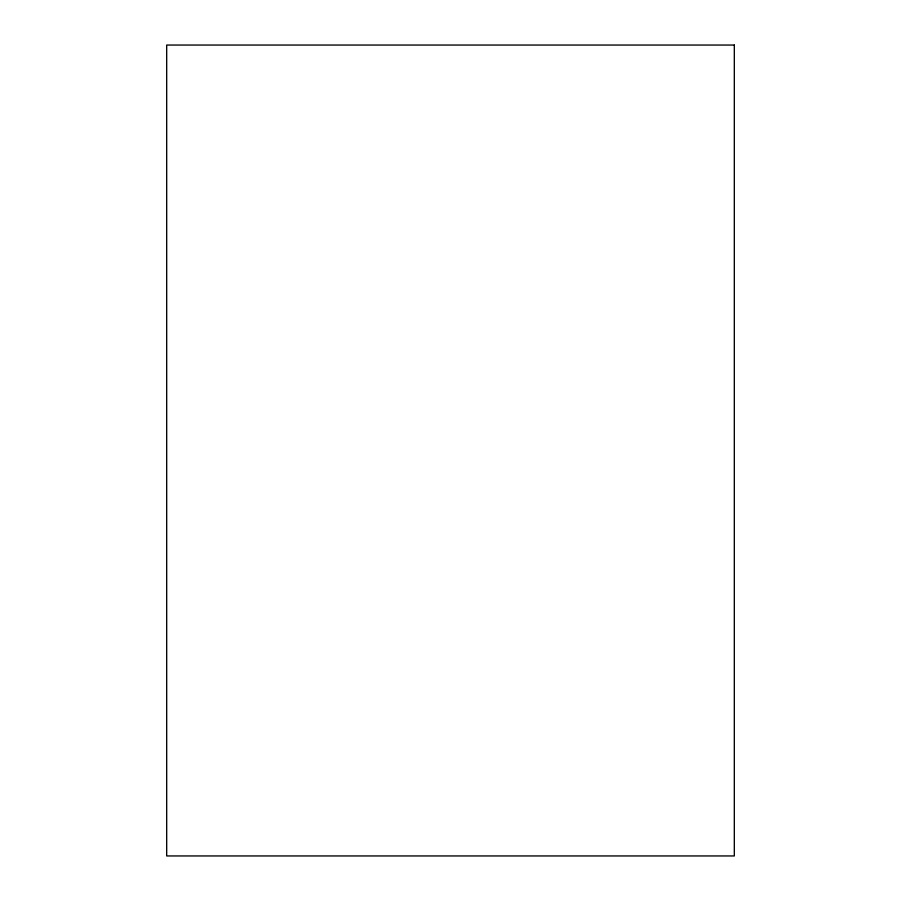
<?xml version="1.0" encoding="UTF-8"?>
<svg xmlns="http://www.w3.org/2000/svg" width="901" height="901" viewBox="0 0 901 901"><rect width="100%" height="100%" fill="white"/><g stroke="black" fill="none" stroke-linecap="round" stroke-linejoin="round"><path stroke-width="1.35" d="M734.315 45.05L166.685 45.05L166.685 855.95L734.315 855.95L734.315 45.05"/></g></svg>
